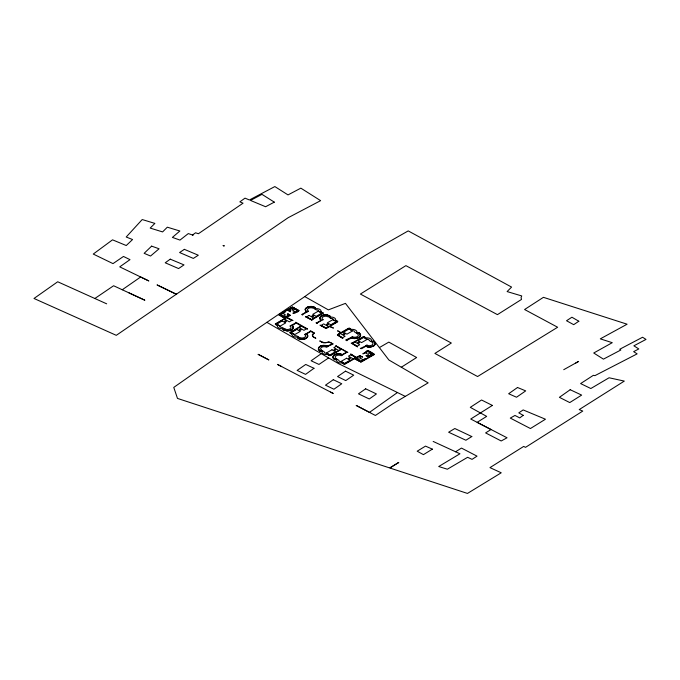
<?xml version="1.0" encoding="UTF-8"?>
<svg xmlns="http://www.w3.org/2000/svg" width="680" height="680" viewBox="0 0 680 680"><rect width="100%" height="100%" fill="white"/><g stroke="black" fill="none" stroke-linecap="round" stroke-linejoin="round"><path stroke-width="1.02" d="M299.004 310.675L297.764 311.865L296.964 311.788M305.099 309.468L306.374 311.933L302.447 314.194M293.216 328.151L293.225 326.825L292.349 325.601M291.516 333.872L289.892 332.868M305.184 309.128L305.515 308.499M321.572 351.279L320.076 351.212M332.979 356.422L333.132 358.284L334.824 359.754M357.349 332.664L358.853 332.716M371.96 341.139L372.988 341.113M336.209 359.686L335.163 359.754M375.012 344.769L375.317 343.459M289.867 332.503L301.061 325.983M310.769 331.389L313.879 333.089L312.315 334.713L312.604 336.49L315.843 338.317L314.092 337.305A4.845 2.796 0 0 1 314.1 333.344L314.406 333.166M316.829 322.881L316.022 322.796L317.254 323.544L317.365 322.873L321.419 320.526M341.53 349.188L346.783 352.155M352.053 343.171L351.186 343.162L357.51 346.868L352.452 343.315L363.528 336.914L365.568 337.79M333.208 355.988L334.841 354.637M292.876 328.797L290.87 330.25M305.6 308.389L307.538 307.028M302.32 314.287L301.69 314.491L302.634 315.07L302.745 314.406L306.808 312.06M296.115 322.966L301.129 325.95M337.407 334.73L340.399 332.953A4.853 2.805 0 0 0 339.184 331.772L337.535 330.82L339.524 331.585M291.558 333.778L290.368 332.52L301.444 326.153L307.624 329.077L295.766 322.209L295.681 322.856L291.593 325.227M321.615 351.186L320.96 350.71M357.298 332.758L357.578 333.166M283.245 328.882L282.965 329.545M315.112 308.44L315.409 307.76M297.891 337.322L297.585 338.011M329.732 316.905L330.063 316.192M350.965 329.205L349.834 328.296M327.947 354.739L329.146 355.666M365.576 337.671L364.454 336.762M342.567 363.205L343.765 364.14M275.357 323.909L275.409 324.538M323.043 313.378L323.025 312.774M320.577 316.472L319.694 318.486M359.822 337.008L360.629 335.767L360.561 334.441M374.187 354.594L361.089 362.1L354.425 358.734L344.904 364.174M320.577 316.464L322.311 315.435M374.433 345.474L373.728 346.001M279.149 314.449L278.97 314.976M279.684 314.721L284.606 311.95L285.158 312.231L280.211 314.798L285.387 317.798L289.765 315.282L287.64 313.667L290.292 315.205M287.708 310.106L292.604 307.334L298.282 310.377L292.417 307.207L279.378 314.747L285.056 317.993L279.684 314.874M275.375 323.892L284.852 318.427L279.004 315.019M290.275 315.367L286.705 317.424L293.003 320.611L286.714 317.738M296.956 311.627C301.631 308.312 294.389 314.78 292.833 313.225L297.789 310.666L292.604 307.666L288.235 310.182L290.351 311.788L287.733 310.275M322.991 313.421L311.856 319.812M341.428 349.291L330.361 355.674M359.601 337.195L357.587 338.207M356.311 357.459L359.839 355.563L362.652 357.127L359.865 355.895L355.487 358.411L360.672 361.411L365.126 358.564L365.576 358.819M362.993 353.719C368.424 351.296 364.556 347.879 374.357 354.178M365.559 358.98L360.647 361.734L354.994 358.692L360.825 361.879L373.889 354.348L368.22 351.084L373.6 354.203M373.583 354.365L368.696 357.119L365.916 355.563L368.696 356.796L373.074 354.28L367.888 351.279L363.001 353.88M122.256 289.756L140.658 276.998L148.852 280.95L119.74 266.866L129.99 259.641L123.471 256.453L113.007 263.619L93.253 254.065L112.531 239.836L126.259 245.531L132.557 239.53L126.208 237.014L142.205 219.547L154.879 223.397L150.186 228.08L162.588 231.923L167.314 227.188L179.877 231.004L172.397 237.397L179.987 240.091L188.309 233.572L193.086 235.212L192.533 235.017L195.568 232.79L198.416 233.725L243.057 203.175L239.853 201.867L245.012 198.144L249.407 199.98L274.848 186.566L288.023 194.913L300.841 188.147L320.62 200.651L288.133 217.719L116.288 335.333L34 298.477L57.698 281.767L106.675 303.824M304.767 296.599L338.104 272.527L345.814 267.631L366.392 254.702L408.212 230.902L511.581 287.079L507.11 291.575L521.747 295.945L521.058 297.525L521.526 299.421L497.437 314.636L405.892 265.642L360.4 294.049L451.333 343.034L434.902 353.421L477.581 376.533L557.634 327.25L524.594 309.519L543.431 297.33L627.104 324.207L600.287 338.861L612.272 342.686L593.725 353.005L603.432 359.142L620.865 349.979L619.726 349.256L642.575 337.246L646 339.422L633.87 345.814L638.792 348.942L633.649 351.653L637.135 353.88L594.923 375.64L593.351 375.334L580.618 383.579L590.835 388.526L609.067 377.774L624.317 381.089L579.207 409.589L582.769 411.077L525.504 447.355L523.702 446.42L489.965 467.619L501.228 472.796L467.466 493.433L177.48 398.412L173.774 387.404L257.669 328.601L304.767 296.599L328.355 309.868L345.457 303.374L388.883 359.992L428.162 382.857L392.998 403.673L375.402 415.463L356.167 405.425L369.486 412.369L397.443 392.53L405.288 396.389M314.475 307.912L314.925 307.657A5.423 3.136 0 0 0 307.394 307.445A5.423 3.136 0 0 0 306.765 311.788M306.229 333.676L310.267 331.347L310.377 330.675L314.406 333.013M328.601 357.918L321.283 353.659L311.117 360.774L318.962 364.438L328.601 357.918L338.988 363.851L397.443 392.53M94.852 298.495L113.611 285.753L144.865 300.228L128.97 292.868M306.484 338.198L307.947 336.073L306.646 333.812L310.573 331.559M317.007 322.694L320.986 320.407L319.694 318.486M306.476 338.198L304.997 338.903M340.986 349.18L335.69 345.729L347.879 352.401L346.732 352.469L342.72 354.773M352.172 343.06L363.418 336.642M401.31 367.234L416.644 357.519L388.798 342.116L379.38 347.582M455.591 451.775L461.473 448.086L477.029 456.144L472.056 459.365L467.611 457.308L447.355 469.217L438.71 466.522L459.952 453.781L433.16 441.439M279.157 314.44L292.349 306.935L299.004 310.615M295.953 323.085L292.341 325.593M329.12 316.361L329.536 316.124A5.423 3.136 0 0 0 322.005 315.911A5.423 3.136 0 0 0 321.385 320.254L321.419 320.288M298.512 337.858L298.095 338.096A5.423 3.136 0 0 0 305.626 338.308A5.423 3.136 0 0 0 306.247 333.965L306.221 333.948M326.621 328.21L329.451 326.604A4.853 2.805 0 0 1 331.475 327.301L333.455 328.066L329.791 326.383L337.586 321.903L337.688 321.291M358.13 333.166L358.547 332.928A5.423 3.136 0 0 1 358.878 337.28A5.423 3.136 0 0 1 351.365 337.62M350.854 337.611L345.652 339.991L346.919 340.731L346.936 340.204M347.174 340.111L351.526 338.028M335.478 359.201L334.993 359.474A5.423 3.136 0 0 1 334.653 355.122A5.423 3.136 0 0 1 342.176 354.781M365.432 346.094L360.273 348.466L361.369 348.712M361.777 348.576L365.712 346.315L367.888 346.962M575.645 363.069L578.62 361.403L563.737 369.69M326.264 328.032L320.008 325.133L325.593 328.321M348.568 328.262L340.774 332.741L339.524 331.585M346.418 352.265L342.44 354.552L340.263 353.906M334.849 354.628L336.124 354.144M373.303 346.239L370.762 346.987M372.7 341.657L373.159 341.394A5.423 3.136 0 0 1 373.499 345.746A5.423 3.136 0 0 1 365.984 346.086M331.959 343.731L327.828 346.086L325.839 345.474M322.32 315.435L323.153 315.163M290.538 330.378L288.957 330.769M304.988 338.903L304.3 339.099M308.201 306.791L309.442 306.51M357.578 338.215L354.611 338.606M311.721 319.855L312.094 320.17L305.397 316.668L311.576 319.591L322.685 313.183L321.13 312.052M331.984 343.723C329.536 340.204 324.929 344.582 321.487 341.972M336.132 354.135L336.651 354.008M323.161 315.163L324.062 314.976M304.291 339.099L303.008 339.311M363.443 336.642L363.953 336.608M336.659 354.008L337.39 353.88M344.658 364.242L344.258 364.259M309.451 306.51L311.355 306.408M324.071 314.976L327.301 315.01M288.949 330.777L287.045 330.879M370.753 346.987L369.809 347.072M337.399 353.88L338.342 353.796M323.153 345.372C320.314 345.032 316.124 348.594 319.541 350.88M326.077 328.363L325.677 328.338M303 339.311L302.234 339.354M323.161 345.363L325.83 345.474M321.198 312.06L322.975 312.732M277.253 325.227L275.434 324.547M349.095 328.134L349.596 328.194M369.801 347.072L367.897 346.962M338.359 353.796L339.311 353.804M302.226 339.354L301.274 339.328M327.76 346.366L333.268 343.935L328.67 341.776A4.845 2.796 0 0 1 321.81 341.768L319.727 340.952L321.478 341.964M354.603 338.606L353.659 338.546M311.363 306.408L315.444 307.589M287.036 330.879L282.974 329.707M372.411 341.692L371.594 341.284M339.32 353.804L340.255 353.906M301.265 339.32L299.786 339.091M353.651 338.538L352.911 338.427M352.903 338.427L351.534 338.036M327.675 315.087L330.021 316.03M299.778 339.091L298.767 338.776M298.758 338.776L298.308 338.58M335.92 359.219L336.558 359.584M330.514 392.062L333.251 393.482L277.449 364.395L281.699 366.622M373.328 341.113L374.629 342.065M358.853 332.724L359.499 333.132M320.067 351.212L319.549 350.888M266.866 322.337L321.283 353.659M314.491 308.201L315.103 308.558M329.12 316.676L329.724 317.024M350.957 329.324L348.908 328.449L337.815 334.866L342.899 338.394L337.407 335.163M320.611 312.383L318.826 311.346A2.337 1.351 0 0 0 316.31 309.893L314.525 308.856A4.573 2.635 0 0 1 319.727 309.383A4.573 2.635 0 0 1 320.611 312.375M356.456 333.149L354.671 332.12A2.337 1.351 0 0 0 352.155 330.667L350.37 329.63A4.573 2.635 0 0 1 355.572 330.149A4.573 2.635 0 0 1 356.464 333.14M369.291 340.587L371.076 341.624M328.661 326.765L323.697 323.892L321.207 325.32L326.171 328.194L337.305 321.657L335.75 320.518L337.646 321.24M297.619 310.7L295.137 309.264L292.647 310.692L295.128 312.128M363.222 359.881L360.74 358.445L358.25 359.881L360.731 361.318M284.35 318.988L289.315 321.861L291.805 320.425L286.841 317.551L275.731 324.071L277.27 325.236M338.819 350.54L333.854 347.659L336.345 346.23L341.309 349.103L330.012 355.478L327.964 354.603M277.797 324.896L279.574 325.933A2.337 1.351 0 0 0 282.089 327.386L283.875 328.423A4.573 2.635 0 0 1 278.673 327.904A4.573 2.635 0 0 1 277.788 324.912M322.464 350.778L324.25 351.815A2.337 1.351 0 0 0 326.765 353.269L328.55 354.305A4.573 2.635 0 0 1 323.349 353.787A4.573 2.635 0 0 1 322.456 350.786M337.084 359.244L338.87 360.281A2.337 1.351 0 0 0 341.377 361.734L343.162 362.772A4.573 2.635 0 0 1 337.969 362.253A4.573 2.635 0 0 1 337.076 359.252M283.297 328.729L283.925 329.094M297.908 337.195L298.512 337.543M342.584 363.069L344.632 363.953L355.708 357.552L350.642 354L356.32 357.298M359.499 333.14L360.561 334.433M374.637 342.074L375.317 343.451M371.076 341.606A4.573 2.635 0 0 0 370.192 338.615A4.573 2.635 0 0 0 365.007 338.087L366.775 339.133A2.337 1.351 0 0 1 369.291 340.57M291.635 325.499A5.423 3.136 0 0 1 291.014 329.834A5.423 3.136 0 0 1 283.483 329.63M320.374 351.007A5.423 3.136 0 0 1 320.042 346.655A5.423 3.136 0 0 1 327.556 346.315M151.623 246.134L144.135 253.325L150.543 256.037L159.078 248.786L151.623 246.134M523.183 415.335L519.733 417.902L514.981 415.446L510.289 418.089L530.425 428.536L545.453 419.22L523.158 409.929L518.798 412.862L523.183 415.335M313.99 368.296L305.567 374.374L297.118 370.421L305.736 364.454L313.99 368.296M170.263 259.165L165.214 262.786L178.585 268.558L183.999 264.894L170.263 259.165M517.523 387.498L508.657 393.737L516.528 397.23L525.7 390.881L517.523 387.498M570.197 389.716L559.402 397.324L569.755 402.577L581.638 395.105L570.197 389.716M365.644 388.807L358.496 393.83L369.265 398.973L376.423 393.941L365.644 388.807M333.302 379.703L325.482 385.177L333.94 389.224L341.751 383.758L333.302 379.703M345.508 371.152L337.552 376.575L345.763 380.579L353.719 375.156L345.508 371.152M184.356 249.339L179.605 252.535L193.332 258.417L198.305 255.229L184.356 249.339M578.816 321.24L573.707 324.666L566.525 320.739L571.914 317.22L578.816 321.24M492.388 405.425L470.73 419.016L491.028 429.522L485.613 432.905L501.194 440.98L507.05 437.784L477.139 422.331L486.667 416.381L470.288 407.346L481.559 400.001L492.388 405.425M471.81 436.543L465.894 440.24L448.63 432.225L454.818 428.519L471.81 436.543M398.301 462.714L390.039 467.806L398.795 462.425L398.301 462.714M432.361 449.14L423.436 454.648L417.197 451.197L425.51 446.114L432.361 449.14M282.863 313.327L280.373 314.764L282.854 316.2L285.345 314.772L282.863 313.327M289.756 309.587L288.864 310.097L290.105 310.82L290.998 310.31L289.756 309.587M287.887 314.644L287.002 315.154L288.243 315.868L289.127 315.358L287.887 314.644M282.208 320.935L276.675 324.122L280.118 326.12L285.651 322.932L282.208 320.935M308.474 311.236L306.952 312.111A5.661 3.272 0 0 1 306.969 307.488A5.661 3.272 0 0 1 314.976 307.496L313.454 308.372A3.519 2.031 0 0 0 308.482 308.363A3.519 2.031 0 0 0 308.474 311.236M284.945 328.916L283.424 329.791A5.661 3.272 0 0 0 291.431 329.8A5.661 3.272 0 0 0 291.448 325.176L289.926 326.051A3.519 2.031 0 0 1 289.918 328.916A3.519 2.031 0 0 1 284.945 328.916M309.085 315.418L306.595 316.854L311.559 319.727L314.05 318.3L309.085 315.418M318.282 311.168L312.749 314.347L316.2 316.344L321.733 313.166L318.282 311.168M301.461 326.017L298.971 327.454L303.935 330.327L306.425 328.899L301.461 326.017M296.82 329.4L291.286 332.588L294.738 334.585L300.271 331.398L296.82 329.4M323.094 319.702L321.572 320.577A5.661 3.272 0 0 1 321.58 315.953A5.661 3.272 0 0 1 329.596 315.962L328.075 316.837A3.519 2.031 0 0 0 323.102 316.829A3.519 2.031 0 0 0 323.094 319.702M299.557 337.382L298.036 338.257A5.661 3.272 0 0 0 306.051 338.266A5.661 3.272 0 0 0 306.06 333.642L304.538 334.517A3.519 2.031 0 0 1 304.529 337.39A3.519 2.031 0 0 1 299.557 337.382M332.902 319.634L327.361 322.813L330.811 324.81L336.345 321.631L332.902 319.634M340.111 333.396L337.62 334.824L342.584 337.705L345.075 336.269L340.111 333.396M349.027 328.975L343.493 332.163L346.945 334.161L352.478 330.973L349.027 328.975M321.623 350.166L320.101 351.041A5.661 3.272 0 0 1 320.11 346.409A5.661 3.272 0 0 1 328.125 346.418L326.604 347.293A3.519 2.031 0 0 0 321.631 347.293A3.519 2.031 0 0 0 321.623 350.166M352.325 336.634L350.888 337.594A5.661 3.272 0 0 0 358.81 337.518A5.661 3.272 0 0 0 358.827 332.894L357.306 333.769A3.519 2.031 0 0 1 357.298 336.642A3.519 2.031 0 0 1 352.325 336.634M331.984 349.775L326.442 352.954L329.894 354.951L335.427 351.773L331.984 349.775M354.722 341.861L352.231 343.298L357.195 346.171L359.686 344.734L354.722 341.861M363.647 337.442L358.113 340.629L361.556 342.626L367.089 339.439L363.647 337.442M336.234 358.632L334.713 359.507A5.661 3.272 0 0 1 334.73 354.883A5.661 3.272 0 0 1 342.737 354.883L341.216 355.759A3.519 2.031 0 0 0 336.243 355.759A3.519 2.031 0 0 0 336.234 358.632M366.936 345.1L365.415 345.975A5.661 3.272 0 0 0 373.43 345.984A5.661 3.272 0 0 0 373.439 341.36L371.918 342.236A3.519 2.031 0 0 1 371.909 345.108A3.519 2.031 0 0 1 366.936 345.1M350.957 354.697L348.466 356.133L353.43 359.006L355.921 357.57L350.957 354.697M346.596 358.241L341.062 361.428L344.505 363.418L350.047 360.238L346.596 358.241M367.829 351.373L365.339 352.801L367.82 354.246L370.311 352.809L367.829 351.373M359.72 356.26L358.836 356.771L360.077 357.484L360.961 356.983L359.72 356.26M368.483 355.198L367.6 355.708L368.841 356.43L369.725 355.921L368.483 355.198M274.295 202.138L265.608 206.737L250.47 200.421L261.978 194.352L274.295 202.138M223.83 245.786L223.031 245.48L224.255 245.948L223.83 245.786M176.596 294.363L157.182 284.979L176.596 294.363M268.77 359.865L258.196 354.365L268.77 359.865M330.922 318.359L329.137 317.33A4.573 2.635 0 0 1 334.339 317.849A4.573 2.635 0 0 1 335.231 320.841L333.438 319.821A2.337 1.351 0 0 0 330.922 318.359M294.194 334.399L292.409 333.37A4.573 2.635 0 0 0 293.293 336.37A4.573 2.635 0 0 0 298.477 336.898L296.709 335.861A2.337 1.351 0 0 1 294.194 334.416M327.046 324.938A0.901 0.518 0 0 0 328.398 324.496A0.901 0.518 0 0 0 327.046 324.046A0.901 0.518 0 0 0 327.046 324.938M312.435 316.472A0.901 0.518 0 0 0 313.777 316.022A0.901 0.518 0 0 0 312.435 315.571A0.901 0.518 0 0 0 312.435 316.472M299.685 330.174A0.901 0.518 0 0 0 301.036 329.732A0.901 0.518 0 0 0 299.685 329.273A0.901 0.518 0 0 0 299.685 330.174M285.065 321.708A0.901 0.518 0 0 0 286.416 321.257A0.901 0.518 0 0 0 285.073 320.807A0.901 0.518 0 0 0 285.065 321.708M343.596 334.526A0.901 0.518 0 0 0 344.938 334.075A0.901 0.518 0 0 0 343.596 333.625A0.901 0.518 0 0 0 343.596 334.526M358.207 342.992A0.901 0.518 0 0 0 359.558 342.541A0.901 0.518 0 0 0 358.207 342.091A0.901 0.518 0 0 0 358.207 342.992M334.433 350.302A0.901 0.518 0 0 0 335.775 349.86A0.901 0.518 0 0 0 334.433 349.409A0.901 0.518 0 0 0 334.433 350.302M349.044 358.768A0.901 0.518 0 0 0 350.396 358.326A0.901 0.518 0 0 0 349.044 357.875A0.901 0.518 0 0 0 349.044 358.768M284.962 317.144A0.858 0.493 0 0 0 286.254 316.719A0.858 0.493 0 0 0 284.962 316.285A0.858 0.493 0 0 0 284.962 317.144M292.171 309.179A0.858 0.493 0 0 0 293.462 308.745A0.858 0.493 0 0 0 292.171 308.32A0.858 0.493 0 0 0 292.171 309.179M356.94 358.836A0.858 0.493 0 0 0 358.224 358.411A0.858 0.493 0 0 0 356.94 357.977A0.858 0.493 0 0 0 356.94 358.836M370.762 354.705A0.858 0.493 0 0 0 372.053 354.28A0.858 0.493 0 0 0 370.762 353.846A0.858 0.493 0 0 0 370.762 354.705"/></g></svg>
